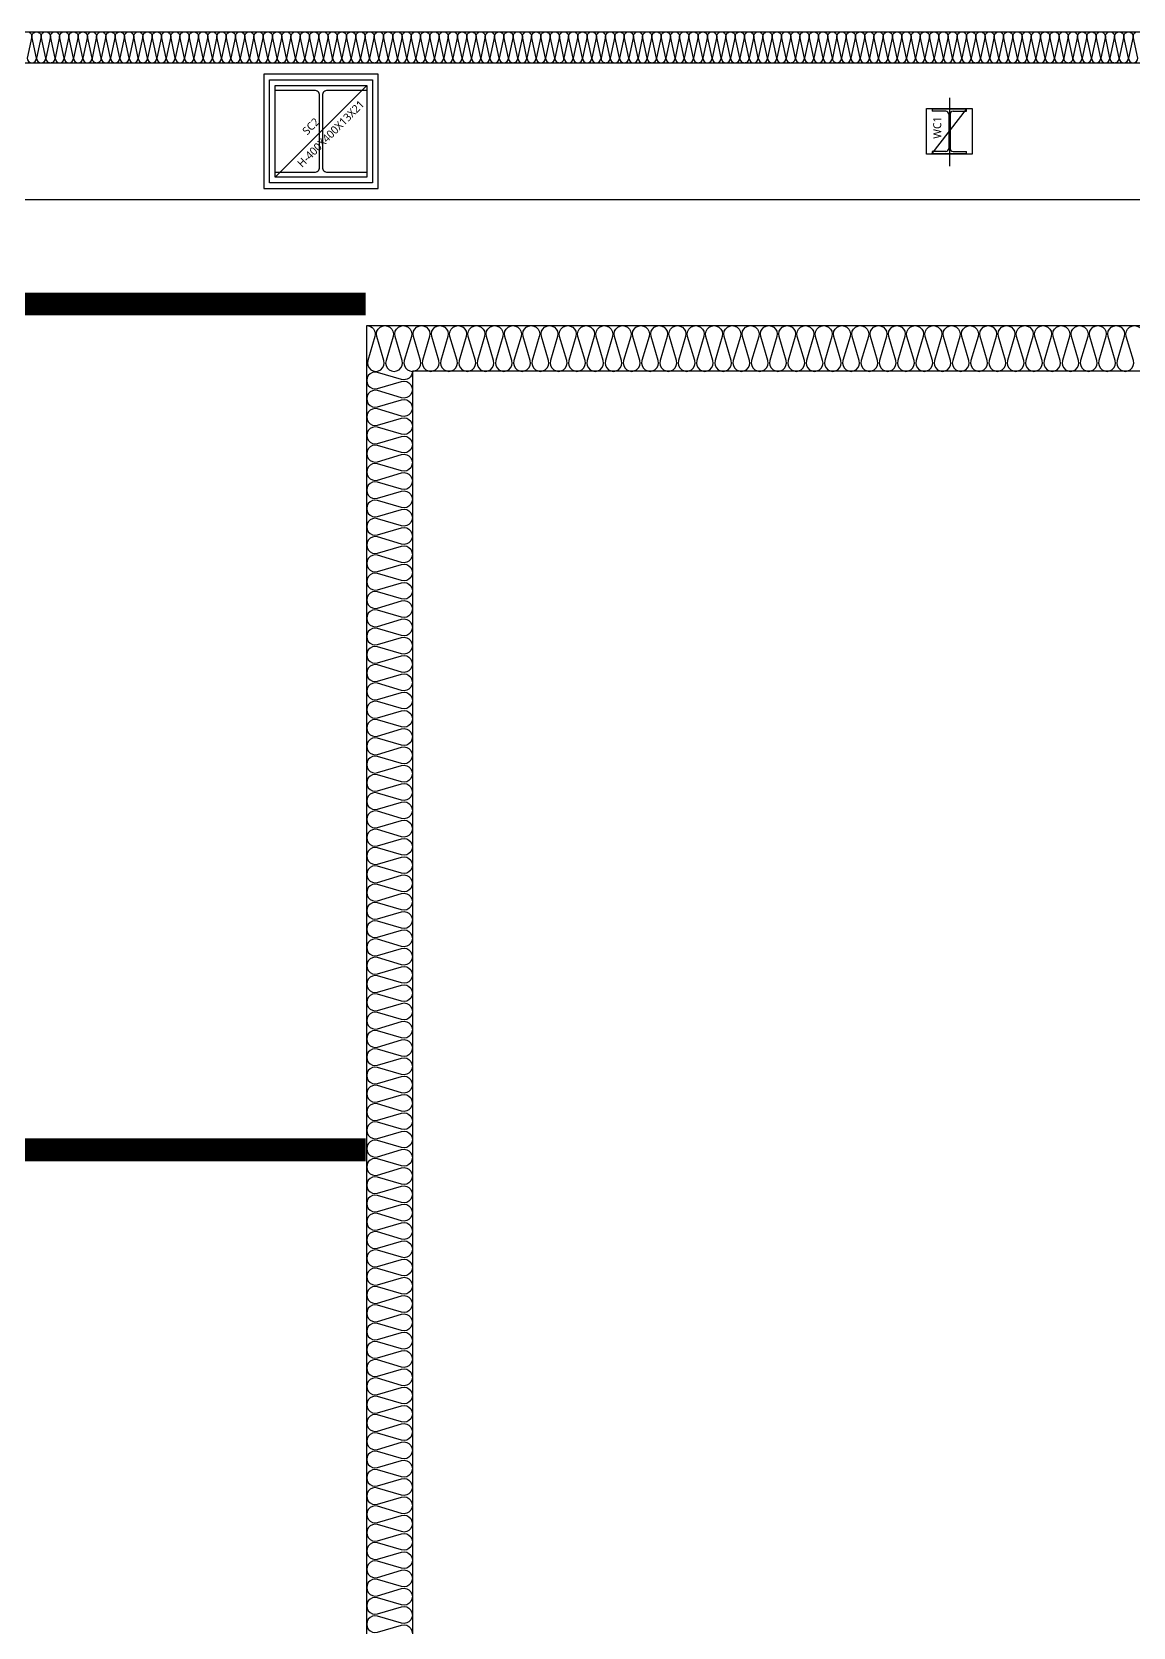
# Model space of a CAD drawing. Header units: millimetres. Extents: x 0 to 420500, y 0 to 297000.
# Drawn here: x 171504 to 176323, y 244210 to 251188 of the extents above; entities that cross this region are included whole.
import ezdxf
from ezdxf.enums import TextEntityAlignment as Align
from ezdxf.xclip import XClip

# ---------------------------------------------------------------- set-up
doc = ezdxf.new("R2010")
doc.units = ezdxf.units.MM
doc.header["$LTSCALE"] = 5000
doc.header["$XCLIPFRAME"] = 0
doc.linetypes.add('HID2-GAUN', pattern=[3.75, 2.5, -1.25])
doc.layers.add('arch', color=8, linetype='Continuous')
doc.layers.add('TRAY', color=3, linetype='Continuous')
doc.styles.add('스타일1', font='malgun.ttf')

# ---------------------------------------------------------------- blocks, each defined once
blk = doc.blocks.new('*U54')
at = {"color": 0}
for points in [[(-25818.1, 0, -0.414214), (-25833.1, 15), (-25818.1, 85, 1), (-25848.1, 85), (-25833.1, 15, -0.414214), (-25848.1, 0, 0.414214)], [(-25788.1, 0, -0.414214), (-25803.1, 15), (-25788.1, 85, 1), (-25818.1, 85), (-25803.1, 15, -0.414214), (-25818.1, 0, 0.414214)], [(-25758.1, 0, -0.414214), (-25773.1, 15), (-25758.1, 85, 1), (-25788.1, 85), (-25773.1, 15, -0.414214), (-25788.1, 0, 0.414214)], [(-25728.1, 0, -0.414214), (-25743.1, 15), (-25728.1, 85, 1), (-25758.1, 85), (-25743.1, 15, -0.414214), (-25758.1, 0, 0.414214)], [(-25698.1, 0, -0.414214), (-25713.1, 15), (-25698.1, 85, 1), (-25728.1, 85), (-25713.1, 15, -0.414214), (-25728.1, 0, 0.414214)], [(-25668.1, 0, -0.414214), (-25683.1, 15), (-25668.1, 85, 1), (-25698.1, 85), (-25683.1, 15, -0.414214), (-25698.1, 0, 0.414214)], [(-25638.1, 0, -0.414214), (-25653.1, 15), (-25638.1, 85, 1), (-25668.1, 85), (-25653.1, 15, -0.414214), (-25668.1, 0, 0.414214)], [(-25608.1, 0, -0.414214), (-25623.1, 15), (-25608.1, 85, 1), (-25638.1, 85), (-25623.1, 15, -0.414214), (-25638.1, 0, 0.414214)], [(-25578.1, 0, -0.414214), (-25593.1, 15), (-25578.1, 85, 1), (-25608.1, 85), (-25593.1, 15, -0.414214), (-25608.1, 0, 0.414214)], [(-25548.1, 0, -0.414214), (-25563.1, 15), (-25548.1, 85, 1), (-25578.1, 85), (-25563.1, 15, -0.414214), (-25578.1, 0, 0.414214)], [(-25518.1, 0, -0.414214), (-25533.1, 15), (-25518.1, 85, 1), (-25548.1, 85), (-25533.1, 15, -0.414214), (-25548.1, 0, 0.414214)], [(-25488.1, 0, -0.414214), (-25503.1, 15), (-25488.1, 85, 1), (-25518.1, 85), (-25503.1, 15, -0.414214), (-25518.1, 0, 0.414214)], [(-25458.1, 0, -0.414214), (-25473.1, 15), (-25458.1, 85, 1), (-25488.1, 85), (-25473.1, 15, -0.414214), (-25488.1, 0, 0.414214)], [(-25428.1, 0, -0.414214), (-25443.1, 15), (-25428.1, 85, 1), (-25458.1, 85), (-25443.1, 15, -0.414214), (-25458.1, 0, 0.414214)], [(-25398.1, 0, -0.414214), (-25413.1, 15), (-25398.1, 85, 1), (-25428.1, 85), (-25413.1, 15, -0.414214), (-25428.1, 0, 0.414214)], [(-25368.1, 0, -0.414214), (-25383.1, 15), (-25368.1, 85, 1), (-25398.1, 85), (-25383.1, 15, -0.414214), (-25398.1, 0, 0.414214)], [(-25338.1, 0, -0.414214), (-25353.1, 15), (-25338.1, 85, 1), (-25368.1, 85), (-25353.1, 15, -0.414214), (-25368.1, 0, 0.414214)], [(-25308.1, 0, -0.414214), (-25323.1, 15), (-25308.1, 85, 1), (-25338.1, 85), (-25323.1, 15, -0.414214), (-25338.1, 0, 0.414214)], [(-25278.1, 0, -0.414214), (-25293.1, 15), (-25278.1, 85, 1), (-25308.1, 85), (-25293.1, 15, -0.414214), (-25308.1, 0, 0.414214)], [(-25248.1, 0, -0.414214), (-25263.1, 15), (-25248.1, 85, 1), (-25278.1, 85), (-25263.1, 15, -0.414214), (-25278.1, 0, 0.414214)], [(-25218.1, 0, -0.414214), (-25233.1, 15), (-25218.1, 85, 1), (-25248.1, 85), (-25233.1, 15, -0.414214), (-25248.1, 0, 0.414214)], [(-25188.1, 0, -0.414214), (-25203.1, 15), (-25188.1, 85, 1), (-25218.1, 85), (-25203.1, 15, -0.414214), (-25218.1, 0, 0.414214)], [(-25158.1, 0, -0.414214), (-25173.1, 15), (-25158.1, 85, 1), (-25188.1, 85), (-25173.1, 15, -0.414214), (-25188.1, 0, 0.414214)], [(-25128.1, 0, -0.414214), (-25143.1, 15), (-25128.1, 85, 1), (-25158.1, 85), (-25143.1, 15, -0.414214), (-25158.1, 0, 0.414214)], [(-25098.1, 0, -0.414214), (-25113.1, 15), (-25098.1, 85, 1), (-25128.1, 85), (-25113.1, 15, -0.414214), (-25128.1, 0, 0.414214)], [(-25068.1, 0, -0.414214), (-25083.1, 15), (-25068.1, 85, 1), (-25098.1, 85), (-25083.1, 15, -0.414214), (-25098.1, 0, 0.414214)], [(-25038.1, 0, -0.414214), (-25053.1, 15), (-25038.1, 85, 1), (-25068.1, 85), (-25053.1, 15, -0.414214), (-25068.1, 0, 0.414214)], [(-25008.1, 0, -0.414214), (-25023.1, 15), (-25008.1, 85, 1), (-25038.1, 85), (-25023.1, 15, -0.414214), (-25038.1, 0, 0.414214)], [(-24978.1, 0, -0.414214), (-24993.1, 15), (-24978.1, 85, 1), (-25008.1, 85), (-24993.1, 15, -0.414214), (-25008.1, 0, 0.414214)], [(-24948.1, 0, -0.414214), (-24963.1, 15), (-24948.1, 85, 1), (-24978.1, 85), (-24963.1, 15, -0.414214), (-24978.1, 0, 0.414214)], [(-24918.1, 0, -0.414214), (-24933.1, 15), (-24918.1, 85, 1), (-24948.1, 85), (-24933.1, 15, -0.414214), (-24948.1, 0, 0.414214)], [(-24888.1, 0, -0.414214), (-24903.1, 15), (-24888.1, 85, 1), (-24918.1, 85), (-24903.1, 15, -0.414214), (-24918.1, 0, 0.414214)], [(-24858.1, 0, -0.414214), (-24873.1, 15), (-24858.1, 85, 1), (-24888.1, 85), (-24873.1, 15, -0.414214), (-24888.1, 0, 0.414214)], [(-24828.1, 0, -0.414214), (-24843.1, 15), (-24828.1, 85, 1), (-24858.1, 85), (-24843.1, 15, -0.414214), (-24858.1, 0, 0.414214)], [(-24798.1, 0, -0.414214), (-24813.1, 15), (-24798.1, 85, 1), (-24828.1, 85), (-24813.1, 15, -0.414214), (-24828.1, 0, 0.414214)], [(-24768.1, 0, -0.414214), (-24783.1, 15), (-24768.1, 85, 1), (-24798.1, 85), (-24783.1, 15, -0.414214), (-24798.1, 0, 0.414214)], [(-24738.1, 0, -0.414214), (-24753.1, 15), (-24738.1, 85, 1), (-24768.1, 85), (-24753.1, 15, -0.414214), (-24768.1, 0, 0.414214)], [(-24708.1, 0, -0.414214), (-24723.1, 15), (-24708.1, 85, 1), (-24738.1, 85), (-24723.1, 15, -0.414214), (-24738.1, 0, 0.414214)], [(-24678.1, 0, -0.414214), (-24693.1, 15), (-24678.1, 85, 1), (-24708.1, 85), (-24693.1, 15, -0.414214), (-24708.1, 0, 0.414214)], [(-24648.1, 0, -0.414214), (-24663.1, 15), (-24648.1, 85, 1), (-24678.1, 85), (-24663.1, 15, -0.414214), (-24678.1, 0, 0.414214)], [(-24618.1, 0, -0.414214), (-24633.1, 15), (-24618.1, 85, 1), (-24648.1, 85), (-24633.1, 15, -0.414214), (-24648.1, 0, 0.414214)], [(-24588.1, 0, -0.414214), (-24603.1, 15), (-24588.1, 85, 1), (-24618.1, 85), (-24603.1, 15, -0.414214), (-24618.1, 0, 0.414214)], [(-24558.1, 0, -0.414214), (-24573.1, 15), (-24558.1, 85, 1), (-24588.1, 85), (-24573.1, 15, -0.414214), (-24588.1, 0, 0.414214)], [(-24528.1, 0, -0.414214), (-24543.1, 15), (-24528.1, 85, 1), (-24558.1, 85), (-24543.1, 15, -0.414214), (-24558.1, 0, 0.414214)], [(-24498.1, 0, -0.414214), (-24513.1, 15), (-24498.1, 85, 1), (-24528.1, 85), (-24513.1, 15, -0.414214), (-24528.1, 0, 0.414214)], [(-24468.1, 0, -0.414214), (-24483.1, 15), (-24468.1, 85, 1), (-24498.1, 85), (-24483.1, 15, -0.414214), (-24498.1, 0, 0.414214)], [(-24438.1, 0, -0.414214), (-24453.1, 15), (-24438.1, 85, 1), (-24468.1, 85), (-24453.1, 15, -0.414214), (-24468.1, 0, 0.414214)], [(-24408.1, 0, -0.414214), (-24423.1, 15), (-24408.1, 85, 1), (-24438.1, 85), (-24423.1, 15, -0.414214), (-24438.1, 0, 0.414214)], [(-24378.1, 0, -0.414214), (-24393.1, 15), (-24378.1, 85, 1), (-24408.1, 85), (-24393.1, 15, -0.414214), (-24408.1, 0, 0.414214)], [(-24348.1, 0, -0.414214), (-24363.1, 15), (-24348.1, 85, 1), (-24378.1, 85), (-24363.1, 15, -0.414214), (-24378.1, 0, 0.414214)], [(-24318.1, 0, -0.414214), (-24333.1, 15), (-24318.1, 85, 1), (-24348.1, 85), (-24333.1, 15, -0.414214), (-24348.1, 0, 0.414214)], [(-24288.1, 0, -0.414214), (-24303.1, 15), (-24288.1, 85, 1), (-24318.1, 85), (-24303.1, 15, -0.414214), (-24318.1, 0, 0.414214)], [(-24258.1, 0, -0.414214), (-24273.1, 15), (-24258.1, 85, 1), (-24288.1, 85), (-24273.1, 15, -0.414214), (-24288.1, 0, 0.414214)], [(-24228.1, 0, -0.414214), (-24243.1, 15), (-24228.1, 85, 1), (-24258.1, 85), (-24243.1, 15, -0.414214), (-24258.1, 0, 0.414214)], [(-24198.1, 0, -0.414214), (-24213.1, 15), (-24198.1, 85, 1), (-24228.1, 85), (-24213.1, 15, -0.414214), (-24228.1, 0, 0.414214)], [(-24168.1, 0, -0.414214), (-24183.1, 15), (-24168.1, 85, 1), (-24198.1, 85), (-24183.1, 15, -0.414214), (-24198.1, 0, 0.414214)], [(-24138.1, 0, -0.414214), (-24153.1, 15), (-24138.1, 85, 1), (-24168.1, 85), (-24153.1, 15, -0.414214), (-24168.1, 0, 0.414214)], [(-24108.1, 0, -0.414214), (-24123.1, 15), (-24108.1, 85, 1), (-24138.1, 85), (-24123.1, 15, -0.414214), (-24138.1, 0, 0.414214)], [(-24078.1, 0, -0.414214), (-24093.1, 15), (-24078.1, 85, 1), (-24108.1, 85), (-24093.1, 15, -0.414214), (-24108.1, 0, 0.414214)], [(-24048.1, 0, -0.414214), (-24063.1, 15), (-24048.1, 85, 1), (-24078.1, 85), (-24063.1, 15, -0.414214), (-24078.1, 0, 0.414214)], [(-24018.1, 0, -0.414214), (-24033.1, 15), (-24018.1, 85, 1), (-24048.1, 85), (-24033.1, 15, -0.414214), (-24048.1, 0, 0.414214)], [(-23988.1, 0, -0.414214), (-24003.1, 15), (-23988.1, 85, 1), (-24018.1, 85), (-24003.1, 15, -0.414214), (-24018.1, 0, 0.414214)], [(-23958.1, 0, -0.414214), (-23973.1, 15), (-23958.1, 85, 1), (-23988.1, 85), (-23973.1, 15, -0.414214), (-23988.1, 0, 0.414214)], [(-23928.1, 0, -0.414214), (-23943.1, 15), (-23928.1, 85, 1), (-23958.1, 85), (-23943.1, 15, -0.414214), (-23958.1, 0, 0.414214)], [(-23898.1, 0, -0.414214), (-23913.1, 15), (-23898.1, 85, 1), (-23928.1, 85), (-23913.1, 15, -0.414214), (-23928.1, 0, 0.414214)], [(-23868.1, 0, -0.414214), (-23883.1, 15), (-23868.1, 85, 1), (-23898.1, 85), (-23883.1, 15, -0.414214), (-23898.1, 0, 0.414214)], [(-23838.1, 0, -0.414214), (-23853.1, 15), (-23838.1, 85, 1), (-23868.1, 85), (-23853.1, 15, -0.414214), (-23868.1, 0, 0.414214)], [(-23808.1, 0, -0.414214), (-23823.1, 15), (-23808.1, 85, 1), (-23838.1, 85), (-23823.1, 15, -0.414214), (-23838.1, 0, 0.414214)], [(-23778.1, 0, -0.414214), (-23793.1, 15), (-23778.1, 85, 1), (-23808.1, 85), (-23793.1, 15, -0.414214), (-23808.1, 0, 0.414214)], [(-23748.1, 0, -0.414214), (-23763.1, 15), (-23748.1, 85, 1), (-23778.1, 85), (-23763.1, 15, -0.414214), (-23778.1, 0, 0.414214)], [(-23718.1, 0, -0.414214), (-23733.1, 15), (-23718.1, 85, 1), (-23748.1, 85), (-23733.1, 15, -0.414214), (-23748.1, 0, 0.414214)], [(-23688.1, 0, -0.414214), (-23703.1, 15), (-23688.1, 85, 1), (-23718.1, 85), (-23703.1, 15, -0.414214), (-23718.1, 0, 0.414214)], [(-23658.1, 0, -0.414214), (-23673.1, 15), (-23658.1, 85, 1), (-23688.1, 85), (-23673.1, 15, -0.414214), (-23688.1, 0, 0.414214)], [(-23628.1, 0, -0.414214), (-23643.1, 15), (-23628.1, 85, 1), (-23658.1, 85), (-23643.1, 15, -0.414214), (-23658.1, 0, 0.414214)], [(-23598.1, 0, -0.414214), (-23613.1, 15), (-23598.1, 85, 1), (-23628.1, 85), (-23613.1, 15, -0.414214), (-23628.1, 0, 0.414214)], [(-23568.1, 0, -0.414214), (-23583.1, 15), (-23568.1, 85, 1), (-23598.1, 85), (-23583.1, 15, -0.414214), (-23598.1, 0, 0.414214)], [(-23538.1, 0, -0.414214), (-23553.1, 15), (-23538.1, 85, 1), (-23568.1, 85), (-23553.1, 15, -0.414214), (-23568.1, 0, 0.414214)], [(-23508.1, 0, -0.414214), (-23523.1, 15), (-23508.1, 85, 1), (-23538.1, 85), (-23523.1, 15, -0.414214), (-23538.1, 0, 0.414214)], [(-23478.1, 0, -0.414214), (-23493.1, 15), (-23478.1, 85, 1), (-23508.1, 85), (-23493.1, 15, -0.414214), (-23508.1, 0, 0.414214)], [(-23448.1, 0, -0.414214), (-23463.1, 15), (-23448.1, 85, 1), (-23478.1, 85), (-23463.1, 15, -0.414214), (-23478.1, 0, 0.414214)], [(-23418.1, 0, -0.414214), (-23433.1, 15), (-23418.1, 85, 1), (-23448.1, 85), (-23433.1, 15, -0.414214), (-23448.1, 0, 0.414214)], [(-23388.1, 0, -0.414214), (-23403.1, 15), (-23388.1, 85, 1), (-23418.1, 85), (-23403.1, 15, -0.414214), (-23418.1, 0, 0.414214)], [(-23358.1, 0, -0.414214), (-23373.1, 15), (-23358.1, 85, 1), (-23388.1, 85), (-23373.1, 15, -0.414214), (-23388.1, 0, 0.414214)], [(-23328.1, 0, -0.414214), (-23343.1, 15), (-23328.1, 85, 1), (-23358.1, 85), (-23343.1, 15, -0.414214), (-23358.1, 0, 0.414214)], [(-23298.1, 0, -0.414214), (-23313.1, 15), (-23298.1, 85, 1), (-23328.1, 85), (-23313.1, 15, -0.414214), (-23328.1, 0, 0.414214)], [(-23268.1, 0, -0.414214), (-23283.1, 15), (-23268.1, 85, 1), (-23298.1, 85), (-23283.1, 15, -0.414214), (-23298.1, 0, 0.414214)], [(-23238.1, 0, -0.414214), (-23253.1, 15), (-23238.1, 85, 1), (-23268.1, 85), (-23253.1, 15, -0.414214), (-23268.1, 0, 0.414214)], [(-23208.1, 0, -0.414214), (-23223.1, 15), (-23208.1, 85, 1), (-23238.1, 85), (-23223.1, 15, -0.414214), (-23238.1, 0, 0.414214)], [(-23178.1, 0, -0.414214), (-23193.1, 15), (-23178.1, 85, 1), (-23208.1, 85), (-23193.1, 15, -0.414214), (-23208.1, 0, 0.414214)], [(-23148.1, 0, -0.414214), (-23163.1, 15), (-23148.1, 85, 1), (-23178.1, 85), (-23163.1, 15, -0.414214), (-23178.1, 0, 0.414214)], [(-23118.1, 0, -0.414214), (-23133.1, 15), (-23118.1, 85, 1), (-23148.1, 85), (-23133.1, 15, -0.414214), (-23148.1, 0, 0.414214)], [(-23088.1, 0, -0.414214), (-23103.1, 15), (-23088.1, 85, 1), (-23118.1, 85), (-23103.1, 15, -0.414214), (-23118.1, 0, 0.414214)], [(-23058.1, 0, -0.414214), (-23073.1, 15), (-23058.1, 85, 1), (-23088.1, 85), (-23073.1, 15, -0.414214), (-23088.1, 0, 0.414214)], [(-23028.1, 0, -0.414214), (-23043.1, 15), (-23028.1, 85, 1), (-23058.1, 85), (-23043.1, 15, -0.414214), (-23058.1, 0, 0.414214)], [(-22998.1, 0, -0.414214), (-23013.1, 15), (-22998.1, 85, 1), (-23028.1, 85), (-23013.1, 15, -0.414214), (-23028.1, 0, 0.414214)], [(-22968.1, 0, -0.414214), (-22983.1, 15), (-22968.1, 85, 1), (-22998.1, 85), (-22983.1, 15, -0.414214), (-22998.1, 0, 0.414214)], [(-22938.1, 0, -0.414214), (-22953.1, 15), (-22938.1, 85, 1), (-22968.1, 85), (-22953.1, 15, -0.414214), (-22968.1, 0, 0.414214)], [(-22908.1, 0, -0.414214), (-22923.1, 15), (-22908.1, 85, 1), (-22938.1, 85), (-22923.1, 15, -0.414214), (-22938.1, 0, 0.414214)], [(-22878.1, 0, -0.414214), (-22893.1, 15), (-22878.1, 85, 1), (-22908.1, 85), (-22893.1, 15, -0.414214), (-22908.1, 0, 0.414214)], [(-22848.1, 0, -0.414214), (-22863.1, 15), (-22848.1, 85, 1), (-22878.1, 85), (-22863.1, 15, -0.414214), (-22878.1, 0, 0.414214)], [(-22818.1, 0, -0.414214), (-22833.1, 15), (-22818.1, 85, 1), (-22848.1, 85), (-22833.1, 15, -0.414214), (-22848.1, 0, 0.414214)], [(-22788.1, 0, -0.414214), (-22803.1, 15), (-22788.1, 85, 1), (-22818.1, 85), (-22803.1, 15, -0.414214), (-22818.1, 0, 0.414214)], [(-22758.1, 0, -0.414214), (-22773.1, 15), (-22758.1, 85, 1), (-22788.1, 85), (-22773.1, 15, -0.414214), (-22788.1, 0, 0.414214)], [(-22728.1, 0, -0.414214), (-22743.1, 15), (-22728.1, 85, 1), (-22758.1, 85), (-22743.1, 15, -0.414214), (-22758.1, 0, 0.414214)], [(-22698.1, 0, -0.414214), (-22713.1, 15), (-22698.1, 85, 1), (-22728.1, 85), (-22713.1, 15, -0.414214), (-22728.1, 0, 0.414214)], [(-22668.1, 0, -0.414214), (-22683.1, 15), (-22668.1, 85, 1), (-22698.1, 85), (-22683.1, 15, -0.414214), (-22698.1, 0, 0.414214)], [(-22638.1, 0, -0.414214), (-22653.1, 15), (-22638.1, 85, 1), (-22668.1, 85), (-22653.1, 15, -0.414214), (-22668.1, 0, 0.414214)], [(-22608.1, 0, -0.414214), (-22623.1, 15), (-22608.1, 85, 1), (-22638.1, 85), (-22623.1, 15, -0.414214), (-22638.1, 0, 0.414214)], [(-22578.1, 0, -0.414214), (-22593.1, 15), (-22578.1, 85, 1), (-22608.1, 85), (-22593.1, 15, -0.414214), (-22608.1, 0, 0.414214)], [(-22548.1, 0, -0.414214), (-22563.1, 15), (-22548.1, 85, 1), (-22578.1, 85), (-22563.1, 15, -0.414214), (-22578.1, 0, 0.414214)], [(-22518.1, 0, -0.414214), (-22533.1, 15), (-22518.1, 85, 1), (-22548.1, 85), (-22533.1, 15, -0.414214), (-22548.1, 0, 0.414214)], [(-22488.1, 0, -0.414214), (-22503.1, 15), (-22488.1, 85, 1), (-22518.1, 85), (-22503.1, 15, -0.414214), (-22518.1, 0, 0.414214)], [(-22458.1, 0, -0.414214), (-22473.1, 15), (-22458.1, 85, 1), (-22488.1, 85), (-22473.1, 15, -0.414214), (-22488.1, 0, 0.414214)], [(-22428.1, 0, -0.414214), (-22443.1, 15), (-22428.1, 85, 1), (-22458.1, 85), (-22443.1, 15, -0.414214), (-22458.1, 0, 0.414214)], [(-22398.1, 0, -0.414214), (-22413.1, 15), (-22398.1, 85, 1), (-22428.1, 85), (-22413.1, 15, -0.414214), (-22428.1, 0, 0.414214)], [(-22368.1, 0, -0.414214), (-22383.1, 15), (-22368.1, 85, 1), (-22398.1, 85), (-22383.1, 15, -0.414214), (-22398.1, 0, 0.414214)], [(-22338.1, 0, -0.414214), (-22353.1, 15), (-22338.1, 85, 1), (-22368.1, 85), (-22353.1, 15, -0.414214), (-22368.1, 0, 0.414214)], [(-22308.1, 0, -0.414214), (-22323.1, 15), (-22308.1, 85, 1), (-22338.1, 85), (-22323.1, 15, -0.414214), (-22338.1, 0, 0.414214)], [(-22278.1, 0, -0.414214), (-22293.1, 15), (-22278.1, 85, 1), (-22308.1, 85), (-22293.1, 15, -0.414214), (-22308.1, 0, 0.414214)], [(-22248.1, 0, -0.414214), (-22263.1, 15), (-22248.1, 85, 1), (-22278.1, 85), (-22263.1, 15, -0.414214), (-22278.1, 0, 0.414214)]]:
    blk.add_lwpolyline(points, format="xyb", dxfattribs=at)
blk = doc.blocks.new('S-SC2')
at = {"color": 0}
blk.add_line((-200, -200), (200, 200), dxfattribs=at)
for points in [[(-225, 225), (225, 225), (225, -225), (-225, -225)], [(-200, 200), (200, 200), (200, -200), (-200, -200)]]:
    blk.add_lwpolyline(points, close=True, dxfattribs=at)
blk.add_lwpolyline([(-200, -200), (-200, -179), (-28.5, -179, 0.414214), (-6.5, -157), (-6.5, 157, 0.414214), (-28.5, 179), (-200, 179), (-200, 200), (200, 200), (200, 179), (28.5, 179, 0.414214), (6.5, 157), (6.5, -157, 0.414214), (28.5, -179), (200, -179), (200, -200)], format="xyb", close=True, dxfattribs=at)
at = {"color": 0, "style": '스타일1'}
for s, p in [('H-400X400X13X21', (42.7, -10.5)), ('SC2', (-44.5, 22))]:
    blk.add_text(s, height=35, rotation=45, dxfattribs=at).set_placement(p, align=Align.MIDDLE_CENTER)
blk = doc.blocks.new('*U117')
at = {"color": 0}
for p, q in [((59, 185), (0, 185)), ((72, 172), (72, 22)), ((78, 172), (78, 22)), ((91, 185), (150, 185)), ((59, 9), (0, 9)), ((91, 9), (150, 9))]:
    blk.add_line(p, q, dxfattribs=at)
for points in [[(150, 185), (150, 194), (0, 194), (0, 185)], [(0, 9), (0, 0), (150, 0), (150, 9)]]:
    blk.add_lwpolyline(points, dxfattribs=at)
for centre, start, end in [((59, 172), 0, 90), ((91, 172), 90, 180), ((59, 22), 270, 0), ((91, 22), 180, 270)]:
    blk.add_arc(centre, 13, start, end, dxfattribs=at)
blk = doc.blocks.new('S-WC1')
at = {"color": 0}
for p, q in [((0, 147), (0, -153)), ((-75, -97), (75, 97))]:
    blk.add_line(p, q, dxfattribs=at)
blk.add_lwpolyline([(-100, 100), (100, 100), (100, -100), (-100, -100)], close=True, dxfattribs=at)
blk.add_blockref('*U117', (-75, -97), dxfattribs=at)
at = {"color": 0, "style": '스타일1'}
blk.add_text('WC1', height=35, rotation=90, dxfattribs=at).set_placement((-35.6, -32.3))
blk = doc.blocks.new('XR-PLAN', base_point=(461, 408.4))
at = {"layer": 'arch'}
for p, q in [((58870, 86335), (112935, 86335)), ((58855, 86200), (112800, 86200))]:
    blk.add_line(p, q, dxfattribs=at)
at = {"layer": 'arch', "ltscale": 3}
blk.add_lwpolyline([(91250, 85650), (91750, 85650), (91750, 86150), (91250, 86150)], close=True, dxfattribs=at)
at = {"layer": 'arch'}
blk.add_lwpolyline([(91200, 71675), (112200, 71675), (112200, 85600), (76200, 85600), (76200, 72600)], dxfattribs=at)
at = {"layer": 'arch', "linetype": 'HID2-GAUN', "ltscale": 0.1, "const_width": 100}
for points in [[(85944.6, 85145), (91695, 85145)], [(87184, 81445), (91695, 81445)]]:
    blk.add_lwpolyline(points, dxfattribs=at)
at = {"layer": 'arch'}
for points in [[(91700, 85050.3, -0.500912), (91735.5, 85002.8), (91704.5, 84897.7, 1.337394), (91775.5, 84897.7), (91744.5, 85002.8, -1.337394), (91815.5, 85002.8), (91784.5, 84897.7, 1.337394), (91855.5, 84897.7), (91824.5, 85002.8, -1.337394), (91895.5, 85002.8), (91864.5, 84897.7, 1.337394), (91935.5, 84897.7), (91904.5, 85002.8, -1.337394), (91975.5, 85002.8), (91944.5, 84897.7, 1.337394), (92015.5, 84897.7), (91984.5, 85002.8, -1.337394), (92055.5, 85002.8), (92024.5, 84897.7, 1.337394), (92095.5, 84897.7), (92064.5, 85002.8, -1.337394), (92135.5, 85002.8), (92104.5, 84897.7, 1.337394), (92175.5, 84897.7), (92144.5, 85002.8, -1.337394), (92215.5, 85002.8), (92184.5, 84897.7, 1.337394), (92255.5, 84897.7), (92224.5, 85002.8, -1.337394), (92295.5, 85002.8), (92264.5, 84897.7, 1.337394), (92335.5, 84897.7), (92304.5, 85002.8, -1.337394), (92375.5, 85002.8), (92344.5, 84897.7, 1.337394), (92415.5, 84897.7), (92384.5, 85002.8, -1.337394), (92455.5, 85002.8), (92424.5, 84897.7, 1.337394), (92495.5, 84897.7), (92464.5, 85002.8, -1.337394), (92535.5, 85002.8), (92504.5, 84897.7, 1.337394), (92575.5, 84897.7), (92544.5, 85002.8, -1.337394), (92615.5, 85002.8), (92584.5, 84897.7, 1.337394), (92655.5, 84897.7), (92624.5, 85002.8, -1.337394), (92695.5, 85002.8), (92664.5, 84897.7, 1.337394), (92735.5, 84897.7), (92704.5, 85002.8, -1.337394), (92775.5, 85002.8), (92744.5, 84897.7, 1.337394), (92815.5, 84897.7), (92784.5, 85002.8, -1.337394), (92855.5, 85002.8), (92824.5, 84897.7, 1.337394), (92895.5, 84897.7), (92864.5, 85002.8, -1.337394), (92935.5, 85002.8), (92904.5, 84897.7, 1.337394), (92975.5, 84897.7), (92944.5, 85002.8, -1.337394), (93015.5, 85002.8), (92984.5, 84897.7, 1.337394), (93055.5, 84897.7), (93024.5, 85002.8, -1.337394), (93095.5, 85002.8), (93064.5, 84897.7, 1.337394), (93135.5, 84897.7), (93104.5, 85002.8, -1.337394), (93175.5, 85002.8), (93144.5, 84897.7, 1.337394), (93215.5, 84897.7), (93184.5, 85002.8, -1.337394), (93255.5, 85002.8), (93224.5, 84897.7, 1.337394), (93295.5, 84897.7), (93264.5, 85002.8, -1.337394), (93335.5, 85002.8), (93304.5, 84897.7, 1.337394), (93375.5, 84897.7), (93344.5, 85002.8, -1.337394), (93415.5, 85002.8), (93384.5, 84897.7, 1.337394), (93455.5, 84897.7), (93424.5, 85002.8, -1.337394), (93495.5, 85002.8), (93464.5, 84897.7, 1.337394), (93535.5, 84897.7), (93504.5, 85002.8, -1.337394), (93575.5, 85002.8), (93544.5, 84897.7, 1.337394), (93615.5, 84897.7), (93584.5, 85002.8, -1.337394), (93655.5, 85002.8), (93624.5, 84897.7, 1.337394), (93695.5, 84897.7), (93664.5, 85002.8, -1.337394), (93735.5, 85002.8), (93704.5, 84897.7, 1.337394), (93775.5, 84897.7), (93744.5, 85002.8, -1.337394), (93815.5, 85002.8), (93784.5, 84897.7, 1.337394), (93855.5, 84897.7), (93824.5, 85002.8, -1.337394), (93895.5, 85002.8), (93864.5, 84897.7, 1.337394), (93935.5, 84897.7), (93904.5, 85002.8, -1.337394), (93975.5, 85002.8), (93944.5, 84897.7, 1.337394), (94015.5, 84897.7), (93984.5, 85002.8, -1.337394), (94055.5, 85002.8), (94024.5, 84897.7, 1.337394), (94095.5, 84897.7), (94064.5, 85002.8, -1.337394), (94135.5, 85002.8), (94104.5, 84897.7, 1.337394), (94175.5, 84897.7), (94144.5, 85002.8, -1.337394), (94215.5, 85002.8), (94184.5, 84897.7, 1.337394), (94255.5, 84897.7), (94224.5, 85002.8, -1.337394), (94295.5, 85002.8), (94264.5, 84897.7, 1.337394), (94335.5, 84897.7), (94304.5, 85002.8, -1.337394), (94375.5, 85002.8), (94344.5, 84897.7, 1.337394), (94415.5, 84897.7), (94384.5, 85002.8, -1.337394), (94455.5, 85002.8), (94424.5, 84897.7, 1.337394), (94495.5, 84897.7), (94464.5, 85002.8, -1.337394), (94535.5, 85002.8), (94504.5, 84897.7, 1.337394), (94575.5, 84897.7), (94544.5, 85002.8, -1.337394), (94615.5, 85002.8), (94584.5, 84897.7, 1.337394), (94655.5, 84897.7), (94624.5, 85002.8, -1.337394), (94695.5, 85002.8), (94664.5, 84897.7, 1.337394), (94735.5, 84897.7), (94704.5, 85002.8, -1.337394), (94775.5, 85002.8), (94744.5, 84897.7, 1.337394), (94815.5, 84897.7), (94784.5, 85002.8, -1.337394), (94855.5, 85002.8), (94824.5, 84897.7, 1.337394), (94895.5, 84897.7), (94864.5, 85002.8, -1.337394), (94935.5, 85002.8), (94904.5, 84897.7, 1.337394), (94975.5, 84897.7), (94944.5, 85002.8, -1.337394), (95015.5, 85002.8), (94984.5, 84897.7, 1.337394), (95055.5, 84897.7), (95024.5, 85002.8, -1.337394), (95095.5, 85002.8)], [(91900, 84850.3, -0.500912), (91852.5, 84814.8), (91747.5, 84845.8, 1.337394), (91747.5, 84774.8), (91852.5, 84805.8, -1.337394), (91852.5, 84734.8), (91747.5, 84765.8, 1.337394), (91747.5, 84694.8), (91852.5, 84725.8, -1.337394), (91852.5, 84654.8), (91747.5, 84685.8, 1.337394), (91747.5, 84614.8), (91852.5, 84645.8, -1.337394), (91852.5, 84574.8), (91747.5, 84605.8, 1.337394), (91747.5, 84534.8), (91852.5, 84565.8, -1.337394), (91852.5, 84494.8), (91747.5, 84525.8, 1.337394), (91747.5, 84454.8), (91852.5, 84485.8, -1.337394), (91852.5, 84414.8), (91747.5, 84445.8, 1.337394), (91747.5, 84374.8), (91852.5, 84405.8, -1.337394), (91852.5, 84334.8), (91747.5, 84365.8, 1.337394), (91747.5, 84294.8), (91852.5, 84325.8, -1.337394), (91852.5, 84254.8), (91747.5, 84285.8, 1.337394), (91747.5, 84214.8), (91852.5, 84245.8, -1.337394), (91852.5, 84174.8), (91747.5, 84205.8, 1.337394), (91747.5, 84134.8), (91852.5, 84165.8, -1.337394), (91852.5, 84094.8), (91747.5, 84125.8, 1.337394), (91747.5, 84054.8), (91852.5, 84085.8, -1.337394), (91852.5, 84014.8), (91747.5, 84045.8, 1.337394), (91747.5, 83974.8), (91852.5, 84005.8, -1.337394), (91852.5, 83934.8), (91747.5, 83965.8, 1.337394), (91747.5, 83894.8), (91852.5, 83925.8, -1.337394), (91852.5, 83854.8), (91747.5, 83885.8, 1.337394), (91747.5, 83814.8), (91852.5, 83845.8, -1.337394), (91852.5, 83774.8), (91747.5, 83805.8, 1.337394), (91747.5, 83734.8), (91852.5, 83765.8, -1.337394), (91852.5, 83694.8), (91747.5, 83725.8, 1.337394), (91747.5, 83654.8), (91852.5, 83685.8, -1.337394), (91852.5, 83614.8), (91747.5, 83645.8, 1.337394), (91747.5, 83574.8), (91852.5, 83605.8, -1.337394), (91852.5, 83534.8), (91747.5, 83565.8, 1.337394), (91747.5, 83494.8), (91852.5, 83525.8, -1.337394), (91852.5, 83454.8), (91747.5, 83485.8, 1.337394), (91747.5, 83414.8), (91852.5, 83445.8, -1.337394), (91852.5, 83374.8), (91747.5, 83405.8, 1.337394), (91747.5, 83334.8), (91852.5, 83365.8, -1.337394), (91852.5, 83294.8), (91747.5, 83325.8, 1.337394), (91747.5, 83254.8), (91852.5, 83285.8, -1.337394), (91852.5, 83214.8), (91747.5, 83245.8, 1.337394), (91747.5, 83174.8), (91852.5, 83205.8, -1.337394), (91852.5, 83134.8), (91747.5, 83165.8, 1.337394), (91747.5, 83094.8), (91852.5, 83125.8, -1.337394), (91852.5, 83054.8), (91747.5, 83085.8, 1.337394), (91747.5, 83014.8), (91852.5, 83045.8, -1.337394), (91852.5, 82974.8), (91747.5, 83005.8, 1.337394), (91747.5, 82934.8), (91852.5, 82965.8, -1.337394), (91852.5, 82894.8), (91747.5, 82925.8, 1.337394), (91747.5, 82854.8), (91852.5, 82885.8, -1.337394), (91852.5, 82814.8), (91747.5, 82845.8, 1.337394), (91747.5, 82774.8), (91852.5, 82805.8, -1.337394), (91852.5, 82734.8), (91747.5, 82765.8, 1.337394), (91747.5, 82694.8), (91852.5, 82725.8, -1.337394), (91852.5, 82654.8), (91747.5, 82685.8, 1.337394), (91747.5, 82614.8), (91852.5, 82645.8, -1.337394), (91852.5, 82574.8), (91747.5, 82605.8, 1.337394), (91747.5, 82534.8), (91852.5, 82565.8, -1.337394), (91852.5, 82494.8), (91747.5, 82525.8, 1.337394), (91747.5, 82454.8), (91852.5, 82485.8, -1.337394), (91852.5, 82414.8), (91747.5, 82445.8, 1.337394), (91747.5, 82374.8), (91852.5, 82405.8, -1.337394), (91852.5, 82334.8), (91747.5, 82365.8, 1.337394), (91747.5, 82294.8), (91852.5, 82325.8, -1.337394), (91852.5, 82254.8), (91747.5, 82285.8, 1.337394), (91747.5, 82214.8), (91852.5, 82245.8, -1.337394), (91852.5, 82174.8), (91747.5, 82205.8, 1.337394), (91747.5, 82134.8), (91852.5, 82165.8, -1.337394), (91852.5, 82094.8), (91747.5, 82125.8, 1.337394), (91747.5, 82054.8), (91852.5, 82085.8, -1.337394), (91852.5, 82014.8), (91747.5, 82045.8, 1.337394), (91747.5, 81974.8), (91852.5, 82005.8, -1.337394), (91852.5, 81934.8), (91747.5, 81965.8, 1.337394), (91747.5, 81894.8), (91852.5, 81925.8, -1.337394), (91852.5, 81854.8), (91747.5, 81885.8, 1.337394), (91747.5, 81814.8), (91852.5, 81845.8, -1.337394), (91852.5, 81774.8), (91747.5, 81805.8, 1.337394), (91747.5, 81734.8), (91852.5, 81765.8, -1.337394), (91852.5, 81694.8), (91747.5, 81725.8, 1.337394), (91747.5, 81654.8), (91852.5, 81685.8, -1.337394), (91852.5, 81614.8), (91747.5, 81645.8, 1.337394), (91747.5, 81574.8), (91852.5, 81605.8, -1.337394), (91852.5, 81534.8), (91747.5, 81565.8, 1.337394), (91747.5, 81494.8), (91852.5, 81525.8, -1.337394), (91852.5, 81454.8), (91747.5, 81485.8, 1.337394), (91747.5, 81414.8), (91852.5, 81445.8, -1.337394), (91852.5, 81374.8), (91747.5, 81405.8, 1.337394), (91747.5, 81334.8), (91852.5, 81365.8, -1.337394), (91852.5, 81294.8), (91747.5, 81325.8, 1.337394), (91747.5, 81254.8), (91852.5, 81285.8, -1.337394), (91852.5, 81214.8), (91747.5, 81245.8, 1.337394), (91747.5, 81174.8), (91852.5, 81205.8, -1.337394), (91852.5, 81134.8), (91747.5, 81165.8, 1.337394), (91747.5, 81094.8), (91852.5, 81125.8, -1.337394), (91852.5, 81054.8), (91747.5, 81085.8, 1.337394), (91747.5, 81014.8), (91852.5, 81045.8, -1.337394), (91852.5, 80974.8), (91747.5, 81005.8, 1.337394), (91747.5, 80934.8), (91852.5, 80965.8, -1.337394), (91852.5, 80894.8), (91747.5, 80925.8, 1.337394), (91747.5, 80854.8), (91852.5, 80885.8, -1.337394), (91852.5, 80814.8), (91747.5, 80845.8, 1.337394), (91747.5, 80774.8), (91852.5, 80805.8, -1.337394), (91852.5, 80734.8), (91747.5, 80765.8, 1.337394), (91747.5, 80694.8), (91852.5, 80725.8, -1.337394), (91852.5, 80654.8), (91747.5, 80685.8, 1.337394), (91747.5, 80614.8), (91852.5, 80645.8, -1.337394), (91852.5, 80574.8), (91747.5, 80605.8, 1.337394), (91747.5, 80534.8), (91852.5, 80565.8, -1.337394), (91852.5, 80494.8), (91747.5, 80525.8, 1.337394), (91747.5, 80454.8), (91852.5, 80485.8, -1.337394), (91852.5, 80414.8), (91747.5, 80445.8, 1.337394), (91747.5, 80374.8), (91852.5, 80405.8, -1.337394), (91852.5, 80334.8), (91747.5, 80365.8, 1.337394), (91747.5, 80294.8), (91852.5, 80325.8, -1.337394), (91852.5, 80254.8), (91747.5, 80285.8, 1.337394), (91747.5, 80214.8), (91852.5, 80245.8, -1.337394), (91852.5, 80174.8), (91747.5, 80205.8, 1.337394), (91747.5, 80134.8), (91852.5, 80165.8, -1.337394), (91852.5, 80094.8), (91747.5, 80125.8, 1.337394), (91747.5, 80054.8), (91852.5, 80085.8, -1.337394), (91852.5, 80014.8), (91747.5, 80045.8, 1.337394), (91747.5, 79974.8), (91852.5, 80005.8, -1.337394), (91852.5, 79934.8), (91747.5, 79965.8, 1.337394), (91747.5, 79894.8), (91852.5, 79925.8, -1.337394), (91852.5, 79854.8), (91747.5, 79885.8, 1.337394), (91747.5, 79814.8), (91852.5, 79845.8, -1.337394), (91852.5, 79774.8), (91747.5, 79805.8, 1.337394), (91747.5, 79734.8), (91852.5, 79765.8, -1.337394), (91852.5, 79694.8), (91747.5, 79725.8, 1.337394), (91747.5, 79654.8), (91852.5, 79685.8, -1.337394), (91852.5, 79614.8), (91747.5, 79645.8, 1.337394), (91747.5, 79574.8), (91852.5, 79605.8, -1.337394), (91852.5, 79534.8), (91747.5, 79565.8, 1.337394), (91747.5, 79494.8), (91852.5, 79525.8, -1.337394), (91852.5, 79454.8), (91747.5, 79485.8, 1.337394), (91747.5, 79414.8), (91852.5, 79445.8, -1.337394), (91852.5, 79374.8), (91747.5, 79405.8, 1.337394), (91747.5, 79334.8), (91852.5, 79365.8, -1.337394), (91852.5, 79294.8)]]:
    blk.add_lwpolyline(points, format="xyb", dxfattribs=at)
blk.add_lwpolyline([(91700, 75258.3), (91900, 75258.3), (91900, 74050.3), (111700, 74050.3), (111700, 84850.3), (91900, 84850.3), (91900, 76458.3), (91700, 76458.3), (91700, 85050.3), (111900, 85050.3), (111900, 73850.3), (91700, 73850.3)], close=True, dxfattribs=at)
at = {"layer": 'arch', "xscale": 1.35, "yscale": 1.35, "zscale": 1.35, "rotation": 180}
blk.add_blockref('*U54', (60179.5, 86335), dxfattribs=at)
at = {"layer": 'arch'}
for name, p in [('S-SC2', (91500, 85900)), ('S-WC1', (94250, 85900))]:
    blk.add_blockref(name, p, dxfattribs=at)
blk = doc.blocks.new('XR-배치도', base_point=(461, 408.4))
ref = blk.add_blockref('XR-PLAN', (281310.6, 275110.5), dxfattribs=dict(rotation=47.15620461600879))
XClip(ref).set_block_clipping_path([(10268.6550578449, 25854.0591988688), (121697.9567652801, 114201.9318804346)])

msp = doc.modelspace()

# ---------------------------------------------------------------- block references
at = {"layer": 'TRAY'}
ref = msp.add_blockref('XR-배치도', (-310662.8, 184385.1), dxfattribs=dict(at, rotation=312.8437953840571))
XClip(ref).set_block_clipping_path([(355016.7243769546, 126994.5435289501), (152650.6807000034, 314675.0815890764), (386231.3503509208, 566532.8207304992), (588597.394027872, 378852.2826703729)])

doc.saveas('drawing.dxf')
